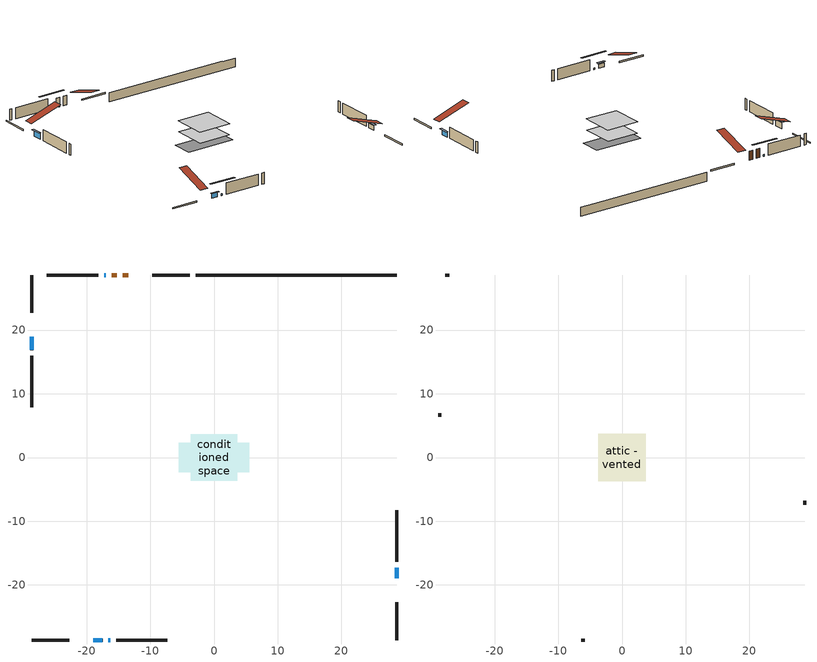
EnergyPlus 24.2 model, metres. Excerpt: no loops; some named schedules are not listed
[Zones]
conditioned space
 floor adiabatic (AdiabaticFloorConstruction): -3.67,-3.67 -3.67,3.67 3.67,3.67 3.67,-3.67 z0.4
 floor foundation (Slab1 construction): -5.55,-2.32 -5.55,2.32 5.55,2.32 5.55,-2.32 z-1.58
 wall outside (RimJoist1 construction): -3.79,28.64 -9.69,28.64 / -28.64,-28.64 -22.73,-28.64 / -28.64,28.64 -28.64,22.73 / 28.64,-28.64 28.64,-22.73 z0.4:0.7
 wall outside (AdiabaticWallConstruction 1): -13.46,28.64 -14.31,28.64 / -15.23,28.64 -16.04,28.64 z0.4:2.43
 wall outside (AdiabaticWallConstruction): 28.64,-18.96 28.64,-17.27 z0.4:1.45; -18.96,-28.64 -17.5,-28.64 z0.4:1.31; -28.64,18.96 -28.64,16.87 z0.4:1.7; -16.97,28.64 -17.26,28.64 / -16.57,-28.64 -16.28,-28.64 z0.4:0.76
 wall outside (Wall1 construction): -18.19,28.64 -26.21,28.64 / -15.36,-28.64 -7.33,-28.64 / -28.64,15.94 -28.64,7.91 / 28.64,-16.34 28.64,-8.31 z0.4:2.84
 wall foundation (FoundationWall1 construction): -2.86,28.64,-1.58 -2.86,28.64,0.4 25.49,28.64,0.4 25.49,28.64,0.34 28.64,28.64,0.34 28.64,28.64,-1.58
 window (WindowConstruction): 28.64,-18.96 28.64,-17.27 z0.4:1.45
 window (WindowConstruction 1): -18.96,-28.64 -17.5,-28.64 z0.4:1.31
 window (WindowConstruction 2): -28.64,18.96 -28.64,16.87 z0.4:1.7
 window (WindowConstruction 3): -16.97,28.64 -17.26,28.64 z0.4:0.75
 window (WindowConstruction 4): -16.57,-28.64 -16.28,-28.64 z0.4:0.75
 door (Door): -13.46,28.64 -14.3,28.64 z0.4:2.43
 door (Door 1): -15.23,28.64 -16.04,28.64 z0.4:2.43
 ceiling adiabatic (AdiabaticFloorConstruction): 3.67,-3.67 3.67,3.67 -3.67,3.67 -3.67,-3.67 z0.4
attic - vented
 floor to conditioned space (Floor1 construction Reversed): -3.73,-3.73 -3.73,3.73 3.73,3.73 3.73,-3.73 z2.84
 wall outside (Wall2 construction): -27.14,28.64 -27.71,28.64 / -6.4,-28.64 -5.83,-28.64 / -28.64,6.98 -28.64,6.42 / 28.64,-7.39 28.64,-6.82 z0.4:2.84
 roof outside (Roof1 construction): -12.54,28.64,2.84 -12.54,21.38,5.26 -10.62,21.38,5.26 -10.62,28.64,2.84; -19.89,-28.64,2.84 -19.89,-21.38,5.26 -21.8,-21.38,5.26 -21.8,-28.64,2.84; -28.64,19.89,2.84 -21.38,19.89,5.26 -21.38,21.8,5.26 -28.64,21.8,2.84; 28.64,-19.89,2.84 21.38,-19.89,5.26 21.38,-21.8,5.26 28.64,-21.8,2.84
shading: 28.64,-17.07 28.64,-19.16 29.05,-19.16 29.05,-17.07 z1.65; -17.3,-28.64 -19.16,-28.64 -19.16,-29.05 -17.3,-29.05 z1.51; -28.64,16.67 -28.64,19.16 -29.05,19.16 -29.05,16.67 z1.9; -20.15,28.64 -14.08,28.64 -14.08,29.05 -20.15,29.05 z3.64; -13.4,-28.64 -19.46,-28.64 -19.46,-29.05 -13.4,-29.05 z3.64
[Building]
Building 1: Terrain=Suburbs
[Site:Location]
Winnipeg Intl AP_MB: Latitude {deg}=49.91; Longitude {deg}=-97.24; Time Zone {hr}=-6; Elevation {m}=239; Keep Site Location Information=Yes
[Site:GroundTemperature:Shallow]
-2.46526, -5.11642, -5.32873, -4.07063, 0.979979, 6.00706, 10.3653, 13.1261, 13.3606, 11.1152, 6.8681, 1.99523
[Site:WaterMainsTemperature]
Calculation Method=Schedule; Temperature Schedule=mains temperature schedule
[Material] Roughness=Rough; Thermal Absorptance=0.9
Name | Thickness {m} | Conductivity {W/m-K} | Density {kg/m3} | Specific Heat {J/kg-K} | Solar Absorptance | Visible Absorptance
asphalt or fiberglass shingles | 0.00635 | 0.162714 | 1121.4 | 1465.45 | 0.84 | 0.84
ceiling loosefill ins | 0.0846667 | 0.0480833 | 16.02 | 1046.75 | 0.7 | 0.7
ceiling stud and cavity | 0.1397 | 0.101976 | 65.682 | 1177.47 | 0.7 | 0.7
concrete 4.0 in. | 0.1016 | 1.803125 | 2242.8 | 837.4 | 0.7 | 0.7
concrete 8.0 in. | 0.2032 | 1.803125 | 2242.8 | 837.4 | 0.7 | 0.7
door material | 0.04445 | 0.188738 | 512.64 | 1214.23 | 0.7 | 0.7
door material 1 | 0.04445 | 0.0451087 | 512.64 | 1214.23 | 0.7 | 0.7
floor covering | 0.0127 | 0.0433444 | 54.468 | 1339.84 | 0.6 | 0.6
floor rigid ins; wall rigid ins | 0.512978 | 0.029427 | 32.04 | 1214.23 | 0.7 | 0.7
floor stud and cavity | 0.1397 | 1.75129 | 37.0049 | 1207.88 | 0.7 | 0.7
furniture material conditioned space 1 | 0.1524 | 0.115458 | 640.8 | 1214.23 | 0.6 | 0.6
gypsum board | 0.0127 | 0.160291 | 801 | 837.4 | 0.6 | 0.6
osb sheathing 0.5 in. | 0.0127 | 0.115458 | 512.64 | 1214.23 | 0.7 | 0.7
osb sheathing 0.75 in. | 0.01905 | 0.115458 | 512.64 | 1214.23 | 0.7 | 0.7
rim joist stud and cavity | 0.0508 | 0.648972 | 50.32683 | 1063.81 | 0.6 | 0.6
wall stud and cavity | 0.1397 | 0.168807 | 139.0536 | 1170.24 | 0.7 | 0.7
wall stud and cavity 1 | 0.0889 | 6.1454 | 50.32683 | 1063.81 | 0.6 | 0.6
wall stud and cavity 2 | 0.0889 | 0.380278 | 52.3479 | 1209.89 | 0.7 | 0.7
wall stud and cavity 3 | 0.0889 | 0.391764 | 83.0341 | 1211.67 | 0.7 | 0.7
wood siding | 0.0254 | 0.102417 | 544.68 | 1172.36 | 0.4 | 0.4
wood siding 1 | 0.00254 | 0.102417 | 544.68 | 1172.36 | 0.4 | 0.4
wood siding 2; wood siding 3; wood siding 4 | 0.0254 | 0.102417 | 544.68 | 1172.36 | 0.7 | 0.7
[WindowMaterial:SimpleGlazingSystem]
Name | U-Factor {W/m2-K} | Solar Heat Gain Coefficient
WindowMaterial | 2.22634 | 0.6
WindowMaterial 1 | 2.27347 | 0.58
WindowMaterial 2 | 2.16502 | 0.62
WindowMaterial 3 | 2.67945 | 0.43
[Construction]
AdiabaticFloorConstruction: floor stud and cavity, floor rigid ins, osb sheathing 0.75 in., floor covering
AdiabaticWallConstruction: wood siding 3, wall rigid ins, wall stud and cavity 2, gypsum board
AdiabaticWallConstruction 1: wood siding 4, wall rigid ins, wall stud and cavity 2, gypsum board
Door: door material
Door 1: door material 1
Floor1 construction Reversed: gypsum board, ceiling stud and cavity, ceiling loosefill ins
FoundationWall1 construction: concrete 8.0 in.
furniture construction conditioned space 1: furniture material conditioned space 1
PartitionWallConstruction: gypsum board, wall stud and cavity 3, gypsum board
RimJoist1 construction: wood siding 2, rim joist stud and cavity
Roof1 construction: asphalt or fiberglass shingles
Slab1 construction: concrete 4.0 in.
Wall1 construction: wood siding, osb sheathing 0.5 in., wall stud and cavity, gypsum board
Wall2 construction: wood siding 1, wall stud and cavity 1
WindowConstruction: WindowMaterial
WindowConstruction 1: WindowMaterial 1
WindowConstruction 2: WindowMaterial 2
WindowConstruction 3; WindowConstruction 4: WindowMaterial 3
[Zone] Multiplier=1; Part of Total Floor Area=Yes
Name | Volume {m3}
attic - vented | 21.8328
conditioned space | 263.3
[Space]
Name | Zone | Volume {m3}
attic - vented 1 | attic - vented | 21.8328
conditioned space 1 | conditioned space | 263.3
[ZoneInfiltration:EffectiveLeakageArea]
infil attic - vented 1: Zone or Space=attic - vented 1; Schedule=Always On Discrete; Effective Air Leakage Area {cm2}=1852.33; Stack Coefficient=0.000337862; Wind Coefficient=1.24191e-05
[ZoneMixing]
whole house fan mix: Zone or Space=attic - vented; Schedule=Always On Continuous; Design Flow Rate Calculation Method=Flow/Zone; Design Flow Rate {m3/s}=0; Source Zone or Space=conditioned space
[SurfaceProperty:ExposedFoundationPerimeter]
Slab1: Exposed Perimeter Calculation Method=TotalExposedPerimeter; Total Exposed Perimeter {m}=31.497
[InternalMass] Zone or ZoneList=conditioned space; Space or SpaceList=conditioned space 1
Name | Construction | Surface Area {m2}
furniture mass conditioned space 1 | furniture construction conditioned space 1 | 42.1361
partition wall mass | PartitionWallConstruction | 105.34
[Lights]
interior lighting: Zone or ZoneList or Space or SpaceList=conditioned space 1; Schedule=interior lighting schedule; Design Level Calculation Method=LightingLevel; Lighting Level {W}=343.2; Return Air Fraction=0; Fraction Radiant=0.6; Fraction Visible=0.2; Fraction Replaceable=1
[People]
occupants: Zone or ZoneList or Space or SpaceList=conditioned space 1; Number of People Schedule=occupants schedule; Number of People Calculation Method=People; Number of People=3; Fraction Radiant=0.314171; Sensible Heat Fraction=0.56303; Activity Level Schedule=occupants activity schedule; Carbon Dioxide Generation Rate {m3/s-W}=0; Enable ASHRAE 55 Comfort Warnings=No; Mean Radiant Temperature Calculation Type=EnclosureAveraged
[ElectricEquipment] Zone or ZoneList or Space or SpaceList=conditioned space 1; Design Level Calculation Method=EquipmentLevel
Name | Schedule | Design Level {W} | Fraction Latent | Fraction Radiant | Fraction Lost
clothes dryer | clothes dryer schedule | 140.772 | 0.015 | 0.081 | 0.85
clothes washer | clothes washer schedule | 32.1985 | 0.03 | 0.162 | 0.7
cooking range | cooking range schedule | 215.147 | 0.08 | 0.432 | 0.2
dishwasher | dishwasher schedule | 66.8632 | 0.3 | 0.18 | 0.4
fridge | fridge schedule | 72.9452 | 0 | 0.6 | 0
mech vent house fan | mech vent house fan schedule | 10 | 0 | 0 | 1
mech vent house fan cfis | mech vent house fan cfis schedule | 0 | 0 | 0 | 0
misc plug loads | misc plug loads schedule | 494.7 | 0.045 | 0.513 | 0.1
whole house fan | Always On Discrete | 0 | 0 | 0 | 1
[OtherEquipment] Zone or ZoneList or Space or SpaceList=conditioned space 1; Design Level Calculation Method=EquipmentLevel
Name | Fuel Type | Schedule | Design Level {W} | Fraction Latent | Fraction Radiant | Fraction Lost
clothes dryer 1 | Electricity | clothes dryer schedule | 0 | 0.015 | 0.081 | 0.85
cooking range 1 | Electricity | cooking range schedule | 0 | 0.08 | 0.432 | 0.2
general water use latent | None | general water use schedule | 62.594 | 1 | 0 | 0
general water use sensible | None | general water use schedule | -61.6891 | 0 | 0.6 | 0
mech vent house fan latent load | None | Always On Discrete | 0 | 1 | 0 | 0
mech vent house fan sensible load | None | Always On Discrete | 0 | 0 | 0 | 0
water heater energy adjustment1 | Electricity | Always On Discrete | 0.01 | 0 | 0 | 1
[ZoneInfiltration:DesignFlowRate] Zone or ZoneList or Space or SpaceList=conditioned space 1; Schedule=Always On Discrete; Design Flow Rate Calculation Method=Flow/Zone; Design Flow Rate {m3/s}=0
infil flow; natural vent flow; whole house fan flow
[AvailabilityManager:Scheduled]
central ac and furnace airloop Availability Manager: Schedule=Always On Discrete
[Foundation:Kiva]
Foundation Kiva 1: Initial Indoor Air Temperature {C}=21; Wall Height Above Grade {m}=0.40002; Wall Depth Below Slab {m}=0.2032
[Foundation:Kiva:Settings]
Soil Conductivity {W/m-K}=0.849921; Soil Density {kg/m3}=1842.3; Soil Specific Heat {J/kg-K}=418.7; Ground Solar Absorptivity=0.9; Ground Thermal Absorptivity=0.9; Ground Surface Roughness {m}=0.03; Far-Field Width {m}=40; Deep-Ground Boundary Condition=ZeroFlux; Deep-Ground Depth {m}=40; Minimum Cell Dimension {m}=0.2; Maximum Cell Growth Coefficient=3; Simulation Timestep=Timestep
[Exterior:Lights]
exterior lighting: Schedule=exterior lighting schedule; Design Level {W}=75.6
[EnergyManagementSystem:GlobalVariable]
central_ac_and_furnace_airloop_Fan_RTF
infil_program_Qfan
infil_program_Qinf
natural_vent_program_Qnv
natural_vent_program_Qwhf
[EnergyManagementSystem:Sensor]
Name | Output:Variable or Output:Meter Index Key | Output:Variable or Output:Meter
airflow_gain | infil flow | Infiltration Sensible Heat Gain Energy
airflow_gain_1 | natural vent flow | Infiltration Sensible Heat Gain Energy
airflow_gain_2 | whole house fan flow | Infiltration Sensible Heat Gain Energy
airflow_loss | infil flow | Infiltration Sensible Heat Loss Energy
airflow_loss_1 | natural vent flow | Infiltration Sensible Heat Loss Energy
airflow_loss_2 | whole house fan flow | Infiltration Sensible Heat Loss Energy
clg_load_cond |  | Cooling:EnergyTransfer:Zone:CONDITIONED SPACE
clg_sp_s; clg_sp_s_1 | cooling setpoint | Schedule Value
clothes_dryer_exhaust_0_sch_s | clothes dryer exhaust 0 schedule | Schedule Value
cool_season | cooling season schedule | Schedule Value
htg_load_cond |  | Heating:EnergyTransfer:Zone:CONDITIONED SPACE
htg_sp_s; htg_sp_s_1 | heating setpoint | Schedule Value
ig_ee_conv | clothes dryer | Electric Equipment Convective Heating Energy
ig_ee_conv_2 | cooking range | Electric Equipment Convective Heating Energy
ig_ee_conv_4 | fridge | Electric Equipment Convective Heating Energy
ig_ee_conv_5 | misc plug loads | Electric Equipment Convective Heating Energy
ig_ee_conv_6 | whole house fan | Electric Equipment Convective Heating Energy
ig_ee_rad | clothes dryer | Electric Equipment Radiant Heating Energy
ig_ee_rad_2 | cooking range | Electric Equipment Radiant Heating Energy
ig_ee_rad_4 | fridge | Electric Equipment Radiant Heating Energy
ig_ee_rad_5 | misc plug loads | Electric Equipment Radiant Heating Energy
ig_ee_rad_6 | whole house fan | Electric Equipment Radiant Heating Energy
ig_lgt_conv | interior lighting | Lights Convective Heating Energy
ig_lgt_rad | interior lighting | Lights Radiant Heating Energy
ig_lgt_vis | interior lighting | Lights Visible Radiation Heating Energy
ig_oe_conv | clothes dryer 1 | Other Equipment Convective Heating Energy
ig_oe_conv_1 | cooking range 1 | Other Equipment Convective Heating Energy
ig_oe_conv_2 | general water use latent | Other Equipment Convective Heating Energy
ig_oe_conv_3 | general water use sensible | Other Equipment Convective Heating Energy
ig_oe_conv_4 | water heater energy adjustment1 | Other Equipment Convective Heating Energy
ig_oe_rad | clothes dryer 1 | Other Equipment Radiant Heating Energy
ig_oe_rad_1 | cooking range 1 | Other Equipment Radiant Heating Energy
ig_oe_rad_2 | general water use latent | Other Equipment Radiant Heating Energy
ig_oe_rad_3 | general water use sensible | Other Equipment Radiant Heating Energy
ig_oe_rad_4 | water heater energy adjustment1 | Other Equipment Radiant Heating Energy
ig_ppl_conv | occupants | People Convective Heating Energy
ig_ppl_rad | occupants | People Radiant Heating Energy
im_conv | furniture mass conditioned space 1 | Surface Inside Face Convection Heat Gain Energy
im_conv_1 | partition wall mass | Surface Inside Face Convection Heat Gain Energy
im_ig | furniture mass conditioned space 1 | Surface Inside Face Internal Gains Radiation Heat Gain Energy
im_ig_1 | partition wall mass | Surface Inside Face Internal Gains Radiation Heat Gain Energy
im_lgt | furniture mass conditioned space 1 | Surface Inside Face Lights Radiation Heat Gain Energy
im_lgt_1 | partition wall mass | Surface Inside Face Lights Radiation Heat Gain Energy
im_sol | furniture mass conditioned space 1 | Surface Inside Face Solar Radiation Heat Gain Energy
im_sol_1 | partition wall mass | Surface Inside Face Solar Radiation Heat Gain Energy
im_surf | furniture mass conditioned space 1 | Surface Inside Face Net Surface Thermal Radiation Heat Gain Energy
im_surf_1 | partition wall mass | Surface Inside Face Net Surface Thermal Radiation Heat Gain Energy
mv_conv | mech vent house fan | Electric Equipment Convective Heating Energy
mv_conv_1 | mech vent house fan cfis | Electric Equipment Convective Heating Energy
mv_conv_2 | mech vent house fan latent load | Other Equipment Convective Heating Energy
mv_conv_3 | mech vent house fan sensible load | Other Equipment Convective Heating Energy
mv_rad | mech vent house fan | Electric Equipment Radiant Heating Energy
mv_rad_1 | mech vent house fan cfis | Electric Equipment Radiant Heating Energy
mv_rad_2 | mech vent house fan latent load | Other Equipment Radiant Heating Energy
mv_rad_3 | mech vent house fan sensible load | Other Equipment Radiant Heating Energy
natural_vent_s | natural vent schedule | Schedule Value
out_pb_s |  | Site Outdoor Air Barometric Pressure
out_wt_s |  | Site Outdoor Air Humidity Ratio
site_vw_s |  | Site Wind Speed
ss_back_out | Window1 | Surface Window Shortwave from Zone Back Out Window Heat Transfer Rate
ss_back_out_1 | Window3 | Surface Window Shortwave from Zone Back Out Window Heat Transfer Rate
ss_back_out_2 | Window5 | Surface Window Shortwave from Zone Back Out Window Heat Transfer Rate
ss_back_out_3 | Window7 | Surface Window Shortwave from Zone Back Out Window Heat Transfer Rate
ss_back_out_4 | Window8 | Surface Window Shortwave from Zone Back Out Window Heat Transfer Rate
ss_conv | Door1 | Surface Inside Face Convection Heat Gain Energy
ss_conv_1 | Door2 | Surface Inside Face Convection Heat Gain Energy
ss_conv_2 | Window1 | Surface Inside Face Convection Heat Gain Energy
ss_conv_3 | Window3 | Surface Inside Face Convection Heat Gain Energy
ss_conv_4 | Window5 | Surface Inside Face Convection Heat Gain Energy
ss_conv_5 | Window7 | Surface Inside Face Convection Heat Gain Energy
ss_conv_6 | Window8 | Surface Inside Face Convection Heat Gain Energy
ss_ig | Door1 | Surface Inside Face Internal Gains Radiation Heat Gain Energy
ss_ig_1 | Door2 | Surface Inside Face Internal Gains Radiation Heat Gain Energy
ss_ig_2 | Window1 | Surface Inside Face Internal Gains Radiation Heat Gain Energy
ss_ig_3 | Window3 | Surface Inside Face Internal Gains Radiation Heat Gain Energy
ss_ig_4 | Window5 | Surface Inside Face Internal Gains Radiation Heat Gain Energy
ss_ig_5 | Window7 | Surface Inside Face Internal Gains Radiation Heat Gain Energy
ss_ig_6 | Window8 | Surface Inside Face Internal Gains Radiation Heat Gain Energy
ss_lgt | Door1 | Surface Inside Face Lights Radiation Heat Gain Energy
ss_lgt_1 | Door2 | Surface Inside Face Lights Radiation Heat Gain Energy
ss_sol | Door1 | Surface Inside Face Solar Radiation Heat Gain Energy
ss_sol_1 | Door2 | Surface Inside Face Solar Radiation Heat Gain Energy
ss_surf | Door1 | Surface Inside Face Net Surface Thermal Radiation Heat Gain Energy
ss_surf_1 | Door2 | Surface Inside Face Net Surface Thermal Radiation Heat Gain Energy
ss_surf_2 | Window1 | Surface Inside Face Net Surface Thermal Radiation Heat Gain Energy
ss_surf_3 | Window3 | Surface Inside Face Net Surface Thermal Radiation Heat Gain Energy
ss_surf_4 | Window5 | Surface Inside Face Net Surface Thermal Radiation Heat Gain Energy
ss_surf_5 | Window7 | Surface Inside Face Net Surface Thermal Radiation Heat Gain Energy
ss_surf_6 | Window8 | Surface Inside Face Net Surface Thermal Radiation Heat Gain Energy
ss_trans_in | Window1 | Surface Window Transmitted Solar Radiation Rate
ss_trans_in_1 | Window3 | Surface Window Transmitted Solar Radiation Rate
ss_trans_in_2 | Window5 | Surface Window Transmitted Solar Radiation Rate
ss_trans_in_3 | Window7 | Surface Window Transmitted Solar Radiation Rate
ss_trans_in_4 | Window8 | Surface Window Transmitted Solar Radiation Rate
ss_trans_out | Window1 | Surface Inside Face Initial Transmitted Diffuse Transmitted Out Window Solar Radiation Rate
ss_trans_out_1 | Window3 | Surface Inside Face Initial Transmitted Diffuse Transmitted Out Window Solar Radiation Rate
ss_trans_out_2 | Window5 | Surface Inside Face Initial Transmitted Diffuse Transmitted Out Window Solar Radiation Rate
ss_trans_out_3 | Window7 | Surface Inside Face Initial Transmitted Diffuse Transmitted Out Window Solar Radiation Rate
ss_trans_out_4 | Window8 | Surface Inside Face Initial Transmitted Diffuse Transmitted Out Window Solar Radiation Rate
s_conv | Floor1 | Surface Inside Face Convection Heat Gain Energy
s_conv_1 | FoundationWall1 | Surface Inside Face Convection Heat Gain Energy
s_conv_10 | Wall1:180 | Surface Inside Face Convection Heat Gain Energy
s_conv_11 | Wall1:270 | Surface Inside Face Convection Heat Gain Energy
s_conv_12 | Wall1:90 | Surface Inside Face Convection Heat Gain Energy
s_conv_2 | inferred conditioned ceiling | Surface Inside Face Convection Heat Gain Energy
s_conv_3 | inferred conditioned floor | Surface Inside Face Convection Heat Gain Energy
s_conv_4 | RimJoist1:0 | Surface Inside Face Convection Heat Gain Energy
s_conv_5 | RimJoist1:180 | Surface Inside Face Convection Heat Gain Energy
s_conv_6 | RimJoist1:270 | Surface Inside Face Convection Heat Gain Energy
s_conv_7 | RimJoist1:90 | Surface Inside Face Convection Heat Gain Energy
s_conv_8 | Slab1 | Surface Inside Face Convection Heat Gain Energy
s_conv_9 | Wall1:0 | Surface Inside Face Convection Heat Gain Energy
s_ig | Floor1 | Surface Inside Face Internal Gains Radiation Heat Gain Energy
s_ig_1 | FoundationWall1 | Surface Inside Face Internal Gains Radiation Heat Gain Energy
s_ig_10 | Wall1:180 | Surface Inside Face Internal Gains Radiation Heat Gain Energy
s_ig_11 | Wall1:270 | Surface Inside Face Internal Gains Radiation Heat Gain Energy
s_ig_12 | Wall1:90 | Surface Inside Face Internal Gains Radiation Heat Gain Energy
s_ig_2 | inferred conditioned ceiling | Surface Inside Face Internal Gains Radiation Heat Gain Energy
s_ig_3 | inferred conditioned floor | Surface Inside Face Internal Gains Radiation Heat Gain Energy
s_ig_4 | RimJoist1:0 | Surface Inside Face Internal Gains Radiation Heat Gain Energy
s_ig_5 | RimJoist1:180 | Surface Inside Face Internal Gains Radiation Heat Gain Energy
s_ig_6 | RimJoist1:270 | Surface Inside Face Internal Gains Radiation Heat Gain Energy
s_ig_7 | RimJoist1:90 | Surface Inside Face Internal Gains Radiation Heat Gain Energy
s_ig_8 | Slab1 | Surface Inside Face Internal Gains Radiation Heat Gain Energy
s_ig_9 | Wall1:0 | Surface Inside Face Internal Gains Radiation Heat Gain Energy
s_lgt | Floor1 | Surface Inside Face Lights Radiation Heat Gain Energy
s_lgt_1 | FoundationWall1 | Surface Inside Face Lights Radiation Heat Gain Energy
s_lgt_10 | Wall1:180 | Surface Inside Face Lights Radiation Heat Gain Energy
s_lgt_11 | Wall1:270 | Surface Inside Face Lights Radiation Heat Gain Energy
s_lgt_12 | Wall1:90 | Surface Inside Face Lights Radiation Heat Gain Energy
s_lgt_2 | inferred conditioned ceiling | Surface Inside Face Lights Radiation Heat Gain Energy
s_lgt_3 | inferred conditioned floor | Surface Inside Face Lights Radiation Heat Gain Energy
s_lgt_4 | RimJoist1:0 | Surface Inside Face Lights Radiation Heat Gain Energy
s_lgt_5 | RimJoist1:180 | Surface Inside Face Lights Radiation Heat Gain Energy
s_lgt_6 | RimJoist1:270 | Surface Inside Face Lights Radiation Heat Gain Energy
s_lgt_7 | RimJoist1:90 | Surface Inside Face Lights Radiation Heat Gain Energy
s_lgt_8 | Slab1 | Surface Inside Face Lights Radiation Heat Gain Energy
s_lgt_9 | Wall1:0 | Surface Inside Face Lights Radiation Heat Gain Energy
s_sol | Floor1 | Surface Inside Face Solar Radiation Heat Gain Energy
s_sol_1 | FoundationWall1 | Surface Inside Face Solar Radiation Heat Gain Energy
s_sol_10 | Wall1:180 | Surface Inside Face Solar Radiation Heat Gain Energy
s_sol_11 | Wall1:270 | Surface Inside Face Solar Radiation Heat Gain Energy
s_sol_12 | Wall1:90 | Surface Inside Face Solar Radiation Heat Gain Energy
s_sol_2 | inferred conditioned ceiling | Surface Inside Face Solar Radiation Heat Gain Energy
s_sol_3 | inferred conditioned floor | Surface Inside Face Solar Radiation Heat Gain Energy
s_sol_4 | RimJoist1:0 | Surface Inside Face Solar Radiation Heat Gain Energy
s_sol_5 | RimJoist1:180 | Surface Inside Face Solar Radiation Heat Gain Energy
s_sol_6 | RimJoist1:270 | Surface Inside Face Solar Radiation Heat Gain Energy
s_sol_7 | RimJoist1:90 | Surface Inside Face Solar Radiation Heat Gain Energy
s_sol_8 | Slab1 | Surface Inside Face Solar Radiation Heat Gain Energy
s_sol_9 | Wall1:0 | Surface Inside Face Solar Radiation Heat Gain Energy
s_surf | Floor1 | Surface Inside Face Net Surface Thermal Radiation Heat Gain Energy
s_surf_1 | FoundationWall1 | Surface Inside Face Net Surface Thermal Radiation Heat Gain Energy
s_surf_10 | Wall1:180 | Surface Inside Face Net Surface Thermal Radiation Heat Gain Energy
s_surf_11 | Wall1:270 | Surface Inside Face Net Surface Thermal Radiation Heat Gain Energy
s_surf_12 | Wall1:90 | Surface Inside Face Net Surface Thermal Radiation Heat Gain Energy
s_surf_2 | inferred conditioned ceiling | Surface Inside Face Net Surface Thermal Radiation Heat Gain Energy
s_surf_3 | inferred conditioned floor | Surface Inside Face Net Surface Thermal Radiation Heat Gain Energy
s_surf_4 | RimJoist1:0 | Surface Inside Face Net Surface Thermal Radiation Heat Gain Energy
s_surf_5 | RimJoist1:180 | Surface Inside Face Net Surface Thermal Radiation Heat Gain Energy
s_surf_6 | RimJoist1:270 | Surface Inside Face Net Surface Thermal Radiation Heat Gain Energy
s_surf_7 | RimJoist1:90 | Surface Inside Face Net Surface Thermal Radiation Heat Gain Energy
s_surf_8 | Slab1 | Surface Inside Face Net Surface Thermal Radiation Heat Gain Energy
s_surf_9 | Wall1:0 | Surface Inside Face Net Surface Thermal Radiation Heat Gain Energy
[EnergyManagementSystem:Actuator]
Name | Actuated Component Unique | Actuated Component Type | Actuated Component Control Type
fridge_schedule_act | fridge schedule | Schedule:Constant | Schedule Value
infil_flow_act | infil flow | Zone Infiltration | Air Exchange Flow Rate
mech_vent_house_fan_cfis_act | mech vent house fan cfis | ElectricEquipment | Electricity Rate
mech_vent_house_fan_latent_load_act | mech vent house fan latent load | OtherEquipment | Power Level
mech_vent_house_fan_sensible_load_act | mech vent house fan sensible load | OtherEquipment | Power Level
natural_vent_flow_act | natural vent flow | Zone Infiltration | Air Exchange Flow Rate
water_heater_ec_adj_act | water heater energy adjustment1 | OtherEquipment | Power Level
whole_house_fan_act | whole house fan | ElectricEquipment | Electricity Rate
whole_house_fan_flow_act | whole house fan flow | Zone Infiltration | Air Exchange Flow Rate
whole_house_fan_mix_act | whole house fan mix | ZoneMixing | Air Exchange Flow Rate
[EnergyManagementSystem:Program]
central_ac_and_furnace_supply_fan_disaggregate_program: Set central_ac_and_furnace_supply_fan_clg = 0; If central_ac_and_furnace_clg_coil_s > 0; Set central_ac_and_furnace_supply_fan_clg = central_ac_and_furnace_supply_fan_s; EndIf
central_ac_and_furnace_supply_fan_disaggregate_program_1: Set central_ac_and_furnace_supply_fan_primary_htg = 0; If central_ac_and_furnace_htg_coil_s > 0; Set central_ac_and_furnace_supply_fan_primary_htg = central_ac_and_furnace_supply_fan_s_1; EndIf
